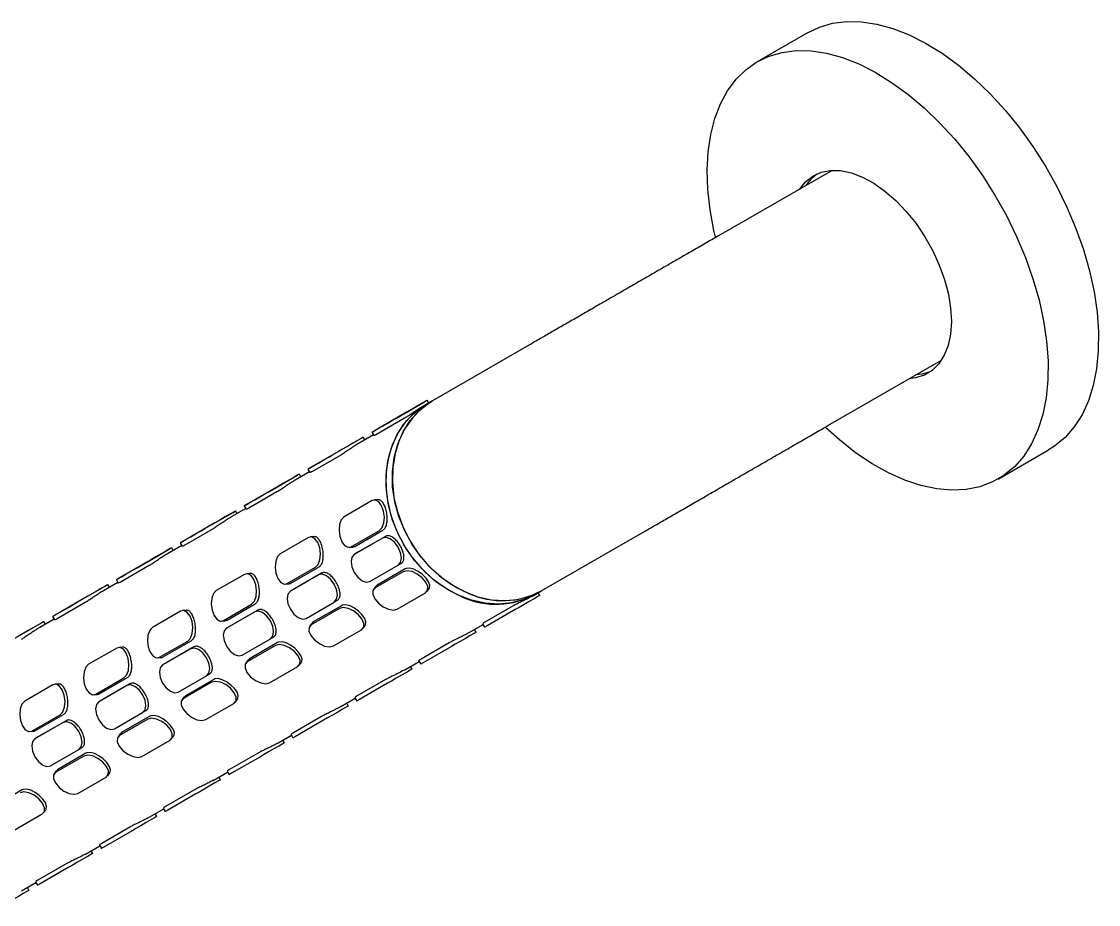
# Model space of a CAD drawing. Extents: x 13 to 1049, y 29 to 427.
# Drawn here: x 352.52 to 386.92, y 122.83 to 151.05 of the extents above; entities that cross this region are included whole.
import ezdxf

# ---------------------------------------------------------------- set-up
doc = ezdxf.new("R2010")
doc.units = 0
doc.header["$LTSCALE"] = 23.1
doc.header["$MEASUREMENT"] = 0
doc.layers.get('0').update_dxf_attribs({"linetype": 'CONTINUOUS'})

msp = doc.modelspace()

# ---------------------------------------------------------------- linework, layer by layer
at = {"color": 7, "linetype": 'Continuous', "lineweight": 25}
for p, q in [((377.62732, 150.69381), (376.01721, 149.76431)), ((378.40652, 146.29402), (374.7774, 144.19897)), ((368.74144, 140.71402), (365.64144, 138.92384)), ((378.27711, 138.13663), (381.90623, 140.23168)), ((364.4948, 138.37719), (365.3948, 138.89692)), ((365.44144, 138.80835), (365.3383, 138.74879)), ((365.64144, 138.92384), (365.44144, 138.80835)), ((365.52429, 138.85619), (365.47426, 138.94281)), ((364.68777, 138.48857), (363.78777, 137.96884)), ((364.75574, 138.37089), (363.85574, 137.85116)), ((362.4548, 137.19914), (363.3548, 137.71887)), ((363.75831, 137.83638), (363.2983, 137.57074)), ((363.48429, 137.67814), (363.43426, 137.76476)), ((363.70831, 137.92296), (363.77014, 137.8159)), ((362.64777, 137.31052), (361.74777, 136.79079)), ((383.71659, 136.42716), (385.32669, 137.35665)), ((362.71574, 137.19284), (361.81574, 136.67311)), ((361.71831, 136.65833), (361.2583, 136.39269)), ((361.44429, 136.50009), (361.39426, 136.58671)), ((361.66831, 136.74491), (361.73014, 136.63785)), ((360.4148, 136.02109), (361.3148, 136.54082)), ((360.60777, 136.13247), (359.70777, 135.61274)), ((360.67574, 136.01479), (359.77574, 135.49506)), ((359.62831, 135.56686), (359.69014, 135.4598)), ((363.72009, 135.73682), (362.82009, 135.21709)), ((363.89324, 135.76905), (363.78205, 135.7574)), ((358.3748, 134.84305), (359.2748, 135.36277)), ((359.67831, 135.48028), (359.2183, 135.21464)), ((359.40429, 135.32204), (359.35426, 135.40866)), ((358.56777, 134.95442), (357.66777, 134.43469)), ((358.63574, 134.83674), (357.73574, 134.31701)), ((361.68009, 134.55877), (360.78009, 134.03904)), ((361.85324, 134.591), (361.74205, 134.57935)), ((363.04823, 134.26369), (363.94823, 134.78342)), ((364.04639, 134.53821), (363.14639, 134.01849)), ((363.16177, 134.27559), (364.06177, 134.79532)), ((364.14247, 134.59371), (363.24247, 134.07398)), ((364.14247, 134.59371), (364.04639, 134.53821)), ((369.14201, 132.86199), (372.24201, 134.65217)), ((356.3348, 133.665), (357.2348, 134.18472)), ((357.63831, 134.30223), (357.1783, 134.03659)), ((357.36429, 134.14399), (357.31426, 134.23061)), ((357.58831, 134.38881), (357.65014, 134.28175)), ((362.98627, 134.24312), (363.09747, 134.25477)), ((363.24247, 134.07398), (363.14639, 134.01849)), ((356.52777, 133.77637), (355.62777, 133.25664)), ((356.59574, 133.65869), (355.69574, 133.13896)), ((361.00823, 133.08564), (361.90823, 133.60537)), ((361.12177, 133.09754), (362.02177, 133.61727)), ((363.64651, 133.15253), (364.54651, 133.67226)), ((364.77689, 133.5571), (363.87689, 133.03737)), ((364.64259, 133.72775), (364.54651, 133.67226)), ((355.59831, 133.12418), (355.1383, 132.85854)), ((355.54831, 133.21076), (355.61014, 133.1037)), ((359.64009, 133.38072), (358.74009, 132.86099)), ((359.81324, 133.41295), (359.70205, 133.4013)), ((362.00639, 133.36017), (361.10639, 132.84044)), ((362.10247, 133.41566), (361.20247, 132.89593)), ((362.10247, 133.41566), (362.00639, 133.36017)), ((364.70984, 133.4647), (363.80984, 132.94497)), ((354.2948, 132.48695), (355.1948, 133.00667)), ((355.32429, 132.96594), (355.27426, 133.05256)), ((360.94627, 133.06507), (361.05747, 133.07672)), ((361.20247, 132.89593), (361.10639, 132.84044)), ((363.82672, 132.9921), (363.76104, 132.90158)), ((363.87689, 133.03737), (363.83127, 132.98852)), ((364.52162, 132.2709), (365.42162, 132.79063)), ((365.47042, 132.83403), (365.5361, 132.92454)), ((368.94201, 132.7465), (369.14201, 132.86199)), ((369.07514, 132.70793), (369.02514, 132.7945)), ((354.48777, 132.59832), (353.58777, 132.07859)), ((354.55574, 132.48064), (353.65574, 131.96091)), ((359.08177, 131.91949), (359.98177, 132.43922)), ((361.60651, 131.97448), (362.50651, 132.49421)), ((362.60259, 132.5497), (362.50651, 132.49421)), ((368.83888, 132.68695), (368.94201, 132.7465)), ((357.60009, 132.20267), (356.70009, 131.68294)), ((357.77324, 132.2349), (357.66205, 132.22325)), ((358.96823, 131.90759), (359.86823, 132.42732)), ((359.96639, 132.18212), (359.06639, 131.66239)), ((360.06247, 132.23761), (359.16247, 131.71788)), ((360.06247, 132.23761), (359.96639, 132.18212)), ((362.66984, 132.28665), (361.76984, 131.76692)), ((362.73689, 132.37905), (361.83689, 131.85932)), ((368.22068, 132.37137), (367.32068, 131.85165)), ((368.28865, 132.25369), (367.38865, 131.73396)), ((352.2548, 131.3089), (353.1548, 131.82862)), ((353.55831, 131.94613), (353.0983, 131.68049)), ((353.28429, 131.78789), (353.23426, 131.87451)), ((353.50831, 132.03271), (353.57014, 131.92565)), ((358.90627, 131.88702), (359.01747, 131.89867)), ((361.78672, 131.81405), (361.72104, 131.72353)), ((361.83689, 131.85932), (361.79127, 131.81047)), ((366.79888, 131.5089), (367.25916, 131.77469)), ((367.24735, 131.79513), (367.30918, 131.68808)), ((359.16247, 131.71788), (359.06639, 131.66239)), ((362.48162, 131.09286), (363.38162, 131.61258)), ((363.43042, 131.65598), (363.4961, 131.74649)), ((367.03514, 131.52988), (366.98514, 131.61645)), ((356.92823, 130.72954), (357.82823, 131.24927)), ((357.04177, 130.74144), (357.94177, 131.26117)), ((359.56651, 130.79643), (360.46651, 131.31616)), ((360.62984, 131.1086), (359.72984, 130.58887)), ((360.69689, 131.201), (359.79689, 130.68127)), ((360.56259, 131.37165), (360.46651, 131.31616)), ((366.18068, 131.19332), (365.28068, 130.6736)), ((366.24865, 131.07564), (365.34865, 130.55591)), ((355.56009, 131.02462), (354.66009, 130.50489)), ((355.73324, 131.05685), (355.62205, 131.0452)), ((356.86627, 130.70897), (356.97747, 130.72062)), ((357.92639, 131.00407), (357.02639, 130.48434)), ((358.02247, 131.05956), (357.12247, 130.53983)), ((358.02247, 131.05956), (357.92639, 131.00407)), ((357.12247, 130.53983), (357.02639, 130.48434)), ((359.74672, 130.636), (359.68104, 130.54548)), ((359.79689, 130.68127), (359.75127, 130.63242)), ((360.44162, 129.91481), (361.34162, 130.43453)), ((361.39042, 130.47793), (361.4561, 130.56844)), ((364.75888, 130.33085), (365.21916, 130.59664)), ((364.99514, 130.35183), (364.94514, 130.4384)), ((365.20735, 130.61709), (365.26918, 130.51003)), ((354.88823, 129.5515), (355.78823, 130.07122)), ((355.00177, 129.56339), (355.90177, 130.08312)), ((357.52651, 129.61838), (358.42651, 130.13811)), ((358.52259, 130.1936), (358.42651, 130.13811)), ((353.52009, 129.84657), (352.62009, 129.32684)), ((353.69324, 129.8788), (353.58205, 129.86715)), ((355.88639, 129.82602), (354.98639, 129.30629)), ((355.98247, 129.88151), (355.08247, 129.36178)), ((355.98247, 129.88151), (355.88639, 129.82602)), ((358.58984, 129.93055), (357.68984, 129.41082)), ((358.65689, 130.02295), (357.75689, 129.50322)), ((364.14068, 130.01527), (363.24068, 129.49555)), ((364.20865, 129.89759), (363.30865, 129.37786)), ((354.82627, 129.53092), (354.93747, 129.54257)), ((355.08247, 129.36178), (354.98639, 129.30629)), ((357.70672, 129.45795), (357.64104, 129.36743)), ((357.75689, 129.50322), (357.71127, 129.45437)), ((359.35042, 129.29988), (359.4161, 129.39039)), ((362.71888, 129.1528), (363.17916, 129.4186)), ((363.16735, 129.43904), (363.22918, 129.33198)), ((356.48259, 129.01555), (356.38651, 128.96006)), ((358.40162, 128.73676), (359.30162, 129.25648)), ((362.95514, 129.17378), (362.90514, 129.26035)), ((352.84823, 128.37345), (353.74823, 128.89317)), ((352.96177, 128.38534), (353.86177, 128.90507)), ((353.94247, 128.70346), (353.04247, 128.18373)), ((353.94247, 128.70346), (353.84639, 128.64797)), ((355.48651, 128.44033), (356.38651, 128.96006)), ((356.54984, 128.7525), (355.64984, 128.23277)), ((356.61689, 128.8449), (355.71689, 128.32517)), ((362.10068, 128.83722), (361.20068, 128.3175)), ((362.16865, 128.71954), (361.26865, 128.19981)), ((352.78627, 128.35287), (352.89747, 128.36452)), ((353.84639, 128.64797), (352.94639, 128.12824)), ((355.71689, 128.32517), (355.67127, 128.27632)), ((353.04247, 128.18373), (352.94639, 128.12824)), ((355.66672, 128.2799), (355.60104, 128.18938)), ((356.36162, 127.55871), (357.26162, 128.07843)), ((357.31042, 128.12183), (357.3761, 128.21234)), ((360.67888, 127.97475), (361.13916, 128.24055)), ((360.91514, 127.99573), (360.86514, 128.0823)), ((361.12735, 128.26099), (361.18918, 128.15393)), ((353.44651, 127.26228), (354.34651, 127.78201)), ((354.57689, 127.66685), (353.67689, 127.14712)), ((354.44259, 127.83751), (354.34651, 127.78201)), ((360.06068, 127.65917), (359.16068, 127.13945)), ((354.50984, 127.57445), (353.60984, 127.05472)), ((360.12865, 127.54149), (359.22865, 127.02176)), ((353.62672, 127.10185), (353.56104, 127.01133)), ((353.67689, 127.14712), (353.63127, 127.09827)), ((355.27042, 126.94378), (355.3361, 127.03429)), ((358.63888, 126.7967), (359.09916, 127.0625)), ((359.08735, 127.08294), (359.14918, 126.97588)), ((354.32162, 126.38066), (355.22162, 126.90038)), ((358.87514, 126.81768), (358.82514, 126.90425)), ((352.53689, 126.4888), (351.63689, 125.96907)), ((358.02068, 126.48112), (357.12068, 125.9614)), ((358.08865, 126.36344), (357.18865, 125.84371)), ((357.04735, 125.90489), (357.10918, 125.79783)), ((352.28162, 125.20261), (353.18162, 125.72233)), ((353.23042, 125.76573), (353.2961, 125.85624)), ((356.59888, 125.61865), (357.05916, 125.88445)), ((356.83514, 125.63963), (356.78514, 125.72621)), ((355.98068, 125.30307), (355.08068, 124.78335)), ((356.04865, 125.18539), (355.14865, 124.66566)), ((354.55888, 124.4406), (355.01916, 124.7064)), ((354.79514, 124.46158), (354.74514, 124.54816)), ((355.00735, 124.72684), (355.06918, 124.61978)), ((353.94068, 124.12502), (353.04068, 123.6053)), ((354.00865, 124.00734), (353.10865, 123.48762)), ((352.51888, 123.26255), (352.97916, 123.52835)), ((352.96735, 123.54879), (353.02918, 123.44173)), ((352.75514, 123.28353), (352.70514, 123.37011))]:
    msp.add_line(p, q, dxfattribs=at)
at = {"color": 7, "linetype": 'Continuous', "lineweight": 25, "flags": 128}
for points in [[(377.62732, 150.69381), (378.00504, 150.87274), (378.42604, 150.99405), (378.87552, 151.05029), (379.34929, 151.04094), (379.84293, 150.96608), (380.35183, 150.82643), (380.87123, 150.62326), (381.39628, 150.3585), (381.92209, 150.0346), (382.44375, 149.6546), (382.95638, 149.22204), (383.45519, 148.74095), (383.93554, 148.21584), (384.39293, 147.6516), (384.8231, 147.0535), (385.22202, 146.42712), (385.58598, 145.77832), (385.91158, 145.11315), (386.19577, 144.43783), (386.4359, 143.75865), (386.62973, 143.08196), (386.77545, 142.41408), (386.8717, 141.76124), (386.91759, 141.12954), (386.91267, 140.52488), (386.85701, 139.95289), (386.75111, 139.41893), (386.59597, 138.92798), (386.39304, 138.48462), (386.1442, 138.09299), (385.85179, 137.75675), (385.51854, 137.47903), (385.32669, 137.35665)], [(375.06968, 148.83887), (375.34062, 149.20323), (375.65382, 149.51057), (376.00636, 149.75801), (376.39494, 149.94325), (376.81593, 150.06456), (377.26542, 150.1208), (377.73919, 150.11145), (378.23283, 150.03659), (378.74172, 149.89693), (379.26112, 149.69377), (379.78618, 149.42901), (380.31199, 149.10511), (380.83365, 148.72511), (381.34628, 148.29254), (381.84509, 147.81146), (382.32544, 147.28634), (382.78283, 146.7221), (383.213, 146.124), (383.61192, 145.49763), (383.97588, 144.84883), (384.30147, 144.18366), (384.58566, 143.50834), (384.82579, 142.82916), (385.01963, 142.15247), (385.16535, 141.48459), (385.2616, 140.83175), (385.30748, 140.20005), (385.30257, 139.59538), (385.24691, 139.0234), (385.14101, 138.48944), (384.98587, 137.99849), (384.78293, 137.55513), (384.5341, 137.1635), (384.24169, 136.82726), (383.90843, 136.54954), (383.53744, 136.33295), (383.13218, 136.17949), (382.69643, 136.09062), (382.23426, 136.06714), (381.74999, 136.1093), (381.24814, 136.21668), (380.73339, 136.38829), (380.21055, 136.62252), (379.6845, 136.9172), (379.16016, 137.26956), (378.64241, 137.67632), (378.1967, 138.07569)], [(374.68451, 144.15938), (374.6352, 144.37444), (374.51408, 145.03557), (374.44293, 145.67859), (374.42242, 146.2975), (374.45274, 146.88651), (374.53362, 147.44012), (374.66429, 147.95318), (374.84353, 148.42088), (375.06968, 148.83887)], [(377.36452, 145.68629), (377.55654, 145.92718), (377.78909, 146.11039), (378.05763, 146.23236), (378.35694, 146.29072), (378.6812, 146.28432), (379.02409, 146.21329), (379.37894, 146.07902), (379.73884, 145.88411), (380.09679, 145.63237), (380.44582, 145.32868), (380.77914, 144.97897), (381.09025, 144.59004), (381.37311, 144.16946), (381.62221, 143.72541), (381.8327, 143.26654), (382.00048, 142.80178), (382.12229, 142.34017), (382.19575, 141.89071), (382.21945, 141.46213), (382.1929, 141.06279), (382.11664, 140.70044), (381.99215, 140.38216), (381.82184, 140.11412), (381.60904, 139.90155), (381.35788, 139.74859), (381.07326, 139.6582), (380.87053, 139.63378)], [(377.57733, 145.80914), (377.76935, 146.05003), (377.92318, 146.18103)], [(381.56668, 139.86962), (381.28607, 139.78105), (381.08334, 139.75663)], [(368.94215, 132.74658), (368.57216, 132.57403), (368.17407, 132.46669), (367.75599, 132.42675), (367.32642, 132.45501), (366.8941, 132.55091), (366.46785, 132.7125), (366.05633, 132.93648), (365.66792, 133.21829), (365.31054, 133.5522), (364.99145, 133.9314), (364.71715, 134.34819), (364.49323, 134.79407), (364.32423, 135.25997), (364.21362, 135.7364), (364.16363, 136.21367), (364.17528, 136.68206), (364.24834, 137.13203), (364.38132, 137.55443), (364.5715, 137.94065), (364.81503, 138.28283), (365.10695, 138.57402), (365.4413, 138.80827), (365.44144, 138.80835)], [(366.599, 132.65548), (366.18199, 132.86052), (365.78554, 133.12494), (365.41771, 133.44335), (365.086, 133.80928), (364.79715, 134.21528), (364.55705, 134.65307), (364.37059, 135.11376), (364.24155, 135.58795), (364.17257, 136.06601), (364.16505, 136.53818), (364.21915, 136.99488), (364.33376, 137.42678), (364.50655, 137.82511), (364.734, 138.18176), (365.01149, 138.48946), (365.33335, 138.74195), (365.44144, 138.80835)], [(365.64172, 138.92401), (365.30732, 138.68983), (365.01536, 138.39871), (364.77177, 138.05658), (364.58151, 137.67041), (364.44846, 137.24805), (364.37533, 136.79811), (364.3636, 136.32974), (364.41352, 135.85247), (364.52407, 135.37603), (364.69299, 134.91012), (364.91685, 134.4642), (365.19109, 134.04738), (365.51013, 133.66812), (365.86747, 133.33415), (366.25585, 133.05228), (366.66734, 132.82823), (367.09359, 132.66657), (367.5259, 132.57058), (367.95548, 132.54223), (368.37358, 132.58209), (368.7717, 132.68935), (369.14172, 132.86183), (369.14201, 132.86199)], [(366.799, 132.77097), (366.38199, 132.97601), (365.98554, 133.24043), (365.61771, 133.55885), (365.286, 133.92478), (364.99715, 134.33077), (364.75705, 134.76857), (364.57059, 135.22925), (364.44155, 135.70345), (364.37257, 136.1815), (364.36505, 136.65368), (364.41915, 137.11037), (364.53376, 137.54228), (364.70655, 137.94061), (364.934, 138.29725), (365.21149, 138.60495), (365.53335, 138.85745), (365.64144, 138.92384)], [(365.3948, 138.89692), (365.46356, 138.93663), (365.46803, 138.9392), (365.40754, 138.90426), (365.29129, 138.83711), (365.13697, 138.74799), (364.96809, 138.65046), (364.81036, 138.55936), (364.68777, 138.48857)], [(363.78777, 137.96884), (363.71901, 137.92914), (363.71454, 137.92656), (363.77503, 137.9615), (363.89129, 138.02865), (364.0456, 138.11777), (364.21448, 138.21531), (364.37222, 138.3064), (364.4948, 138.37719)], [(363.3548, 137.71887), (363.42356, 137.75858), (363.42803, 137.76115), (363.36754, 137.72621), (363.25129, 137.65907), (363.09697, 137.56994), (362.92809, 137.47241), (362.77036, 137.38131), (362.64777, 137.31052)], [(361.74777, 136.79079), (361.67901, 136.75109), (361.67454, 136.74851), (361.73503, 136.78345), (361.85129, 136.8506), (362.0056, 136.93972), (362.17448, 137.03726), (362.33222, 137.12836), (362.4548, 137.19914)], [(361.3148, 136.54082), (361.38356, 136.58053), (361.38803, 136.58311), (361.32754, 136.54816), (361.21129, 136.48102), (361.05697, 136.39189), (360.88809, 136.29436), (360.73036, 136.20326), (360.60777, 136.13247)], [(359.70777, 135.61274), (359.63901, 135.57304), (359.63454, 135.57046), (359.69503, 135.6054), (359.81129, 135.67255), (359.9656, 135.76167), (360.13448, 135.85921), (360.29222, 135.95031), (360.4148, 136.02109)], [(363.94823, 134.78342), (364.03522, 134.87496), (364.0916, 135.02513), (364.10878, 135.21108), (364.08416, 135.40449), (364.02148, 135.57592), (363.93028, 135.69928), (363.82444, 135.75578), (363.72009, 135.73682)], [(359.2748, 135.36277), (359.34356, 135.40248), (359.34803, 135.40506), (359.28754, 135.37011), (359.17129, 135.30297), (359.01697, 135.21384), (358.84809, 135.11631), (358.69036, 135.02521), (358.56777, 134.95442)], [(362.82009, 135.21709), (362.7331, 135.12556), (362.67672, 134.97538), (362.65954, 134.78944), (362.68416, 134.59602), (362.74684, 134.42459), (362.83804, 134.30123), (362.94388, 134.24473), (363.04823, 134.26369)], [(357.66777, 134.43469), (357.59901, 134.39499), (357.59454, 134.39241), (357.65503, 134.42735), (357.77129, 134.4945), (357.9256, 134.58362), (358.09448, 134.68116), (358.25222, 134.77226), (358.3748, 134.84305)], [(361.90823, 133.60537), (361.99522, 133.69691), (362.0516, 133.84708), (362.06878, 134.03303), (362.04416, 134.22644), (361.98148, 134.39787), (361.89028, 134.52123), (361.78444, 134.57773), (361.68009, 134.55877)], [(364.54651, 133.67226), (364.62314, 133.76047), (364.65004, 133.90116), (364.62311, 134.07292), (364.54645, 134.24961), (364.43172, 134.40431), (364.2964, 134.51348), (364.16109, 134.5605), (364.04639, 134.53821)], [(357.2348, 134.18472), (357.30356, 134.22443), (357.30803, 134.22701), (357.24754, 134.19206), (357.13129, 134.12492), (356.97697, 134.03579), (356.80809, 133.93826), (356.65036, 133.84716), (356.52777, 133.77637)], [(360.78009, 134.03904), (360.6931, 133.94751), (360.63672, 133.79734), (360.61954, 133.61139), (360.64416, 133.41797), (360.70684, 133.24654), (360.79804, 133.12318), (360.90388, 133.06668), (361.00823, 133.08564)], [(363.14639, 134.01849), (363.06975, 133.93028), (363.04285, 133.78959), (363.06978, 133.61782), (363.14645, 133.44114), (363.26117, 133.28644), (363.39649, 133.17726), (363.5318, 133.13024), (363.64651, 133.15253)], [(355.62777, 133.25664), (355.55901, 133.21694), (355.55454, 133.21436), (355.61503, 133.2493), (355.73129, 133.31645), (355.8856, 133.40557), (356.05448, 133.50311), (356.21222, 133.59421), (356.3348, 133.665)], [(365.42162, 132.79063), (365.4902, 132.87154), (365.49416, 132.99143), (365.43289, 133.13207), (365.31573, 133.27204), (365.16051, 133.39002), (364.99086, 133.46807), (364.8326, 133.49429), (364.70984, 133.4647)], [(365.53155, 132.92812), (365.54918, 132.94666), (365.56012, 133.03612), (365.52164, 133.14443), (365.43919, 133.26223), (365.32427, 133.37681), (365.19076, 133.47557), (365.05137, 133.54731), (364.91897, 133.58158), (364.80774, 133.57113), (364.77689, 133.5571), (364.77689, 133.5571)], [(359.86823, 132.42732), (359.95522, 132.51886), (360.0116, 132.66903), (360.02878, 132.85498), (360.00416, 133.04839), (359.94148, 133.21982), (359.85028, 133.34318), (359.74444, 133.39968), (359.64009, 133.38072)], [(362.50651, 132.49421), (362.58314, 132.58242), (362.61004, 132.72311), (362.58311, 132.89487), (362.50645, 133.07156), (362.39172, 133.22626), (362.2564, 133.33543), (362.12109, 133.38245), (362.00639, 133.36017)], [(355.1948, 133.00667), (355.26356, 133.04638), (355.26803, 133.04896), (355.20754, 133.01401), (355.09129, 132.94687), (354.93697, 132.85774), (354.76809, 132.76021), (354.61036, 132.66911), (354.48777, 132.59832)], [(358.74009, 132.86099), (358.6531, 132.76946), (358.59672, 132.61929), (358.57954, 132.43334), (358.60416, 132.23992), (358.66684, 132.06849), (358.75804, 131.94513), (358.86388, 131.88863), (358.96823, 131.90759)], [(361.10639, 132.84044), (361.02975, 132.75223), (361.00285, 132.61154), (361.02978, 132.43977), (361.10645, 132.26309), (361.22117, 132.10839), (361.35649, 131.99921), (361.4918, 131.95219), (361.60651, 131.97448)], [(363.80984, 132.94497), (363.74126, 132.86407), (363.7373, 132.74417), (363.79857, 132.60354), (363.91573, 132.46357), (364.07095, 132.34558), (364.24061, 132.26754), (364.39886, 132.24131), (364.52162, 132.2709)], [(353.58777, 132.07859), (353.51901, 132.03889), (353.51454, 132.03631), (353.57503, 132.07126), (353.69129, 132.1384), (353.8456, 132.22752), (354.01448, 132.32506), (354.17222, 132.41616), (354.2948, 132.48695)], [(369.07514, 132.70793), (369.06891, 132.70433), (369.00841, 132.66938), (368.89216, 132.60224), (368.73785, 132.51311), (368.56897, 132.41558), (368.41123, 132.32448), (368.28865, 132.25369)], [(357.82823, 131.24927), (357.91522, 131.34081), (357.9716, 131.49098), (357.98878, 131.67693), (357.96416, 131.87034), (357.90148, 132.04177), (357.81028, 132.16513), (357.70444, 132.22163), (357.60009, 132.20267)], [(360.46651, 131.31616), (360.54314, 131.40437), (360.57004, 131.54506), (360.54311, 131.71682), (360.46645, 131.89351), (360.35172, 132.04821), (360.2164, 132.15738), (360.08109, 132.2044), (359.96639, 132.18212)], [(363.38162, 131.61258), (363.4502, 131.69349), (363.45416, 131.81338), (363.39289, 131.95402), (363.27573, 132.09399), (363.12051, 132.21197), (362.95086, 132.29002), (362.7926, 132.31624), (362.66984, 132.28665)], [(363.49155, 131.75007), (363.50918, 131.76861), (363.52012, 131.85807), (363.48164, 131.96638), (363.39919, 132.08418), (363.28427, 132.19876), (363.15076, 132.29752), (363.01137, 132.36926), (362.87897, 132.40353), (362.76774, 132.39308), (362.73689, 132.37905), (362.73689, 132.37905)], [(353.1548, 131.82862), (353.22356, 131.86833), (353.22803, 131.87091), (353.16754, 131.83596), (353.05129, 131.76882), (352.89697, 131.67969), (352.72809, 131.58216), (352.57036, 131.49106), (352.44777, 131.42027)], [(361.76984, 131.76692), (361.70126, 131.68602), (361.6973, 131.56612), (361.75857, 131.42549), (361.87573, 131.28552), (362.03095, 131.16753), (362.20061, 131.08949), (362.35886, 131.06326), (362.48162, 131.09286)], [(356.70009, 131.68294), (356.6131, 131.59141), (356.55672, 131.44124), (356.53954, 131.25529), (356.56416, 131.06187), (356.62684, 130.89044), (356.71804, 130.76708), (356.82388, 130.71058), (356.92823, 130.72954)], [(359.06639, 131.66239), (358.98975, 131.57418), (358.96285, 131.43349), (358.98978, 131.26172), (359.06645, 131.08504), (359.18117, 130.93034), (359.31649, 130.82116), (359.4518, 130.77414), (359.56651, 130.79643)], [(367.03514, 131.52988), (367.02891, 131.52628), (366.96841, 131.49133), (366.85216, 131.42419), (366.69785, 131.33506), (366.52897, 131.23753), (366.37123, 131.14643), (366.24865, 131.07564)], [(367.38865, 131.73396), (367.31989, 131.69426), (367.30918, 131.68808)], [(361.34162, 130.43453), (361.4102, 130.51544), (361.41416, 130.63533), (361.35289, 130.77597), (361.23573, 130.91594), (361.08051, 131.03392), (360.91086, 131.11197), (360.7526, 131.13819), (360.62984, 131.1086)], [(361.45155, 130.57202), (361.46918, 130.59056), (361.48012, 130.68002), (361.44164, 130.78833), (361.35919, 130.90613), (361.24427, 131.02071), (361.11076, 131.11947), (360.97137, 131.19121), (360.83897, 131.22548), (360.72774, 131.21503), (360.69689, 131.201), (360.69689, 131.201)], [(355.78823, 130.07122), (355.87522, 130.16276), (355.9316, 130.31293), (355.94878, 130.49888), (355.92416, 130.69229), (355.86148, 130.86373), (355.77028, 130.98708), (355.66444, 131.04358), (355.56009, 131.02462)], [(358.42651, 130.13811), (358.50314, 130.22632), (358.53004, 130.36701), (358.50311, 130.53877), (358.42645, 130.71546), (358.31172, 130.87016), (358.1764, 130.97933), (358.04109, 131.02635), (357.92639, 131.00407)], [(354.66009, 130.50489), (354.5731, 130.41336), (354.51672, 130.26319), (354.49954, 130.07724), (354.52416, 129.88382), (354.58684, 129.71239), (354.67804, 129.58903), (354.78388, 129.53253), (354.88823, 129.5515)], [(357.02639, 130.48434), (356.94975, 130.39613), (356.92285, 130.25544), (356.94978, 130.08367), (357.02645, 129.90699), (357.14117, 129.75229), (357.27649, 129.64311), (357.4118, 129.59609), (357.52651, 129.61838)], [(359.72984, 130.58887), (359.66126, 130.50797), (359.6573, 130.38807), (359.71857, 130.24744), (359.83573, 130.10747), (359.99095, 129.98948), (360.16061, 129.91144), (360.31886, 129.88521), (360.44162, 129.91481)], [(365.34865, 130.55591), (365.27989, 130.51621), (365.26918, 130.51003)], [(359.41155, 129.39397), (359.42918, 129.41251), (359.44012, 129.50197), (359.40164, 129.61028), (359.31919, 129.72808), (359.20427, 129.84266), (359.07076, 129.94142), (358.93137, 130.01316), (358.79897, 130.04743), (358.68774, 130.03698), (358.65689, 130.02295), (358.65689, 130.02295)], [(364.99514, 130.35183), (364.98891, 130.34823), (364.92841, 130.31328), (364.81216, 130.24614), (364.65785, 130.15701), (364.48897, 130.05948), (364.33123, 129.96838), (364.20865, 129.89759)], [(353.74823, 128.89317), (353.83522, 128.98471), (353.8916, 129.13488), (353.90878, 129.32083), (353.88416, 129.51424), (353.82148, 129.68568), (353.73028, 129.80903), (353.62444, 129.86553), (353.52009, 129.84657)], [(356.38651, 128.96006), (356.46314, 129.04827), (356.49004, 129.18896), (356.46311, 129.36072), (356.38645, 129.53741), (356.27172, 129.69211), (356.1364, 129.80128), (356.00109, 129.8483), (355.88639, 129.82602)], [(359.30162, 129.25648), (359.3702, 129.33739), (359.37416, 129.45728), (359.31289, 129.59792), (359.19573, 129.73789), (359.04051, 129.85587), (358.87086, 129.93392), (358.7126, 129.96014), (358.58984, 129.93055)], [(357.68984, 129.41082), (357.62126, 129.32992), (357.6173, 129.21002), (357.67857, 129.06939), (357.79573, 128.92942), (357.95095, 128.81143), (358.12061, 128.73339), (358.27886, 128.70716), (358.40162, 128.73676)], [(363.30865, 129.37786), (363.23989, 129.33816), (363.22918, 129.33198)], [(352.62009, 129.32684), (352.5331, 129.23531), (352.47672, 129.08514), (352.45954, 128.89919), (352.48416, 128.70577), (352.54684, 128.53434), (352.63804, 128.41098), (352.74388, 128.35448), (352.84823, 128.37345)], [(354.98639, 129.30629), (354.90975, 129.21808), (354.88285, 129.07739), (354.90978, 128.90562), (354.98645, 128.72894), (355.10117, 128.57424), (355.23649, 128.46506), (355.3718, 128.41804), (355.48651, 128.44033)], [(362.95514, 129.17378), (362.94891, 129.17018), (362.88841, 129.13523), (362.77216, 129.06809), (362.61785, 128.97896), (362.44897, 128.88143), (362.29123, 128.79033), (362.16865, 128.71954)], [(354.34651, 127.78201), (354.42314, 127.87022), (354.45004, 128.01091), (354.42311, 128.18267), (354.34645, 128.35936), (354.23172, 128.51406), (354.0964, 128.62323), (353.96109, 128.67026), (353.84639, 128.64797)], [(357.26162, 128.07843), (357.3302, 128.15934), (357.33416, 128.27923), (357.27289, 128.41987), (357.15573, 128.55984), (357.00051, 128.67782), (356.83086, 128.75587), (356.6726, 128.78209), (356.54984, 128.7525)], [(357.37155, 128.21592), (357.38918, 128.23446), (357.40012, 128.32392), (357.36164, 128.43223), (357.27919, 128.55003), (357.16427, 128.66461), (357.03076, 128.76337), (356.89137, 128.83511), (356.75897, 128.86938), (356.64774, 128.85893), (356.61689, 128.8449), (356.61689, 128.8449)], [(352.94639, 128.12824), (352.86975, 128.04003), (352.84285, 127.89934), (352.86978, 127.72757), (352.94645, 127.55089), (353.06117, 127.39619), (353.19649, 127.28701), (353.3318, 127.23999), (353.44651, 127.26228)], [(355.64984, 128.23277), (355.58126, 128.15187), (355.5773, 128.03197), (355.63857, 127.89134), (355.75573, 127.75137), (355.91095, 127.63338), (356.08061, 127.55534), (356.23886, 127.52911), (356.36162, 127.55871)], [(360.91514, 127.99573), (360.90891, 127.99213), (360.84841, 127.95718), (360.73216, 127.89004), (360.57785, 127.80091), (360.40897, 127.70338), (360.25123, 127.61228), (360.12865, 127.54149)], [(361.26865, 128.19981), (361.19989, 128.16011), (361.18918, 128.15393)], [(355.33155, 127.03787), (355.34918, 127.05641), (355.36012, 127.14587), (355.32164, 127.25419), (355.23919, 127.37198), (355.12427, 127.48656), (354.99076, 127.58532), (354.85137, 127.65706), (354.71897, 127.69133), (354.60774, 127.68088), (354.57689, 127.66685), (354.57689, 127.66685)], [(355.22162, 126.90038), (355.2902, 126.98129), (355.29416, 127.10118), (355.23289, 127.24182), (355.11573, 127.38179), (354.96051, 127.49977), (354.79086, 127.57782), (354.6326, 127.60404), (354.50984, 127.57445)], [(353.60984, 127.05472), (353.54126, 126.97382), (353.5373, 126.85392), (353.59857, 126.71329), (353.71573, 126.57332), (353.87095, 126.45533), (354.04061, 126.37729), (354.19886, 126.35106), (354.32162, 126.38066)], [(359.22865, 127.02176), (359.15989, 126.98206), (359.14918, 126.97588)], [(358.87514, 126.81768), (358.86891, 126.81408), (358.80841, 126.77913), (358.69216, 126.71199), (358.53785, 126.62286), (358.36897, 126.52533), (358.21123, 126.43423), (358.08865, 126.36344)], [(353.18162, 125.72233), (353.2502, 125.80324), (353.25416, 125.92313), (353.19289, 126.06377), (353.07573, 126.20374), (352.92051, 126.32172), (352.75086, 126.39977), (352.5926, 126.42599), (352.46984, 126.3964)], [(353.29155, 125.85982), (353.30918, 125.87836), (353.32012, 125.96782), (353.28164, 126.07614), (353.19919, 126.19393), (353.08427, 126.30851), (352.95076, 126.40727), (352.81137, 126.47901), (352.67897, 126.51328), (352.56774, 126.50283), (352.53689, 126.4888), (352.53689, 126.4888)], [(356.83514, 125.63963), (356.82891, 125.63603), (356.76841, 125.60108), (356.65216, 125.53394), (356.49785, 125.44481), (356.32897, 125.34728), (356.17123, 125.25618), (356.04865, 125.18539)], [(357.18865, 125.84371), (357.11989, 125.80401), (357.10918, 125.79783)], [(355.14865, 124.66566), (355.07989, 124.62596), (355.06918, 124.61978)], [(354.79514, 124.46158), (354.78891, 124.45798), (354.72841, 124.42303), (354.61216, 124.35589), (354.45785, 124.26676), (354.28897, 124.16923), (354.13123, 124.07813), (354.00865, 124.00734)], [(352.75514, 123.28353), (352.74891, 123.27993), (352.68841, 123.24498), (352.57216, 123.17784), (352.41785, 123.08871), (352.24897, 122.99118), (352.09123, 122.90008), (351.96865, 122.82929)], [(353.10865, 123.48762), (353.03989, 123.44791), (353.02918, 123.44173)]]:
    msp.add_lwpolyline(points, dxfattribs=at)
at = {"color": 7, "linetype": 'Continuous', "lineweight": 25}
for centre in [(367.87862, 135.18185), (367.67862, 135.06636)]:
    msp.add_arc(centre, 2.64157, 245.876682, 298.572647, dxfattribs=at)
for points, knots in [([(374.7774, 144.19897), (374.70692, 144.15829), (374.50233, 144.04018), (374.14096, 143.83156), (373.6898, 143.57109), (373.22028, 143.30003), (372.73898, 143.02216), (372.25181, 142.74089), (371.76497, 142.45981), (371.2846, 142.18247), (370.81678, 141.91235), (370.36739, 141.65288), (369.94217, 141.40736), (369.54629, 141.17877), (369.18546, 140.97042), (368.92181, 140.81818), (368.78377, 140.73846), (368.74144, 140.71402)], [0, 0, 0, 0, 0.03761036, 0.10918, 0.18077604, 0.25237149, 0.32396657, 0.39556145, 0.46715627, 0.53875113, 0.61034616, 0.6819415, 0.75353735, 0.825134, 0.89673189, 0.96833174, 1, 1, 1, 1]), ([(365.33874, 138.74802), (365.32636, 138.74115), (365.27703, 138.7138), (365.16771, 138.64321), (365.02786, 138.54914), (364.89418, 138.45785), (364.80514, 138.39997), (364.76577, 138.37679), (364.75574, 138.37089)], [0, 0, 0, 0, 0.07114807, 0.28345246, 0.49650743, 0.71145718, 0.92652746, 1, 1, 1, 1]), ([(372.24201, 134.65217), (372.29245, 134.68129), (372.43885, 134.76584), (372.71431, 134.92491), (373.07794, 135.13487), (373.47635, 135.36492), (373.90368, 135.61166), (374.35474, 135.8721), (374.82377, 136.1429), (375.30485, 136.42066), (375.7919, 136.70186), (376.27877, 136.98296), (376.75928, 137.26037), (377.22749, 137.53068), (377.67695, 137.79016), (378.02465, 137.99088), (378.21782, 138.1024), (378.27711, 138.13663)], [0, 0, 0, 0, 0.03760937, 0.1091658, 0.18075344, 0.25234452, 0.32393756, 0.39553178, 0.46712674, 0.53872215, 0.61031782, 0.6819136, 0.75350933, 0.82510486, 0.89670002, 0.96829459, 1, 1, 1, 1]), ([(363.85574, 137.85116), (363.8303, 137.83734), (363.78356, 137.81193), (363.77659, 137.81596), (363.77341, 137.81779)], [0, 0, 0, 0, 0.54416777, 1, 1, 1, 1]), ([(363.29874, 137.56997), (363.28636, 137.5631), (363.23703, 137.53575), (363.12771, 137.46516), (362.98786, 137.37109), (362.85418, 137.2798), (362.76514, 137.22192), (362.72577, 137.19874), (362.71574, 137.19284)], [0, 0, 0, 0, 0.07114807, 0.28345246, 0.49650743, 0.71145718, 0.92652746, 1, 1, 1, 1]), ([(361.81574, 136.67311), (361.7903, 136.65929), (361.74356, 136.63389), (361.73659, 136.63791), (361.73341, 136.63974)], [0, 0, 0, 0, 0.54416777, 1, 1, 1, 1]), ([(361.25874, 136.39192), (361.24636, 136.38505), (361.19703, 136.3577), (361.08771, 136.28711), (360.94786, 136.19304), (360.81418, 136.10175), (360.72514, 136.04387), (360.68577, 136.02069), (360.67574, 136.01479)], [0, 0, 0, 0, 0.07114807, 0.28345246, 0.49650743, 0.71145718, 0.92652746, 1, 1, 1, 1]), ([(364.06177, 134.79532), (364.08779, 134.81661), (364.13984, 134.85917), (364.18548, 134.98245), (364.20328, 135.13433), (364.19252, 135.30335), (364.15731, 135.4684), (364.10227, 135.61179), (364.03166, 135.71533), (363.9597, 135.77059), (363.91227, 135.76476), (363.89376, 135.76249)], [0, 0, 0, 0, 0.11533453, 0.23064041, 0.34668853, 0.46323174, 0.57897448, 0.69388188, 0.80919553, 0.92553471, 1, 1, 1, 1]), ([(359.21874, 135.21387), (359.20636, 135.207), (359.15703, 135.17965), (359.04771, 135.10906), (358.90786, 135.01499), (358.77418, 134.9237), (358.68514, 134.86582), (358.64577, 134.84264), (358.63574, 134.83674)], [0, 0, 0, 0, 0.07114807, 0.28345246, 0.49650743, 0.71145718, 0.92652746, 1, 1, 1, 1]), ([(359.77574, 135.49506), (359.7503, 135.48124), (359.70356, 135.45584), (359.69659, 135.45986), (359.69341, 135.46169)], [0, 0, 0, 0, 0.544167772, 1, 1, 1, 1]), ([(362.02177, 133.61727), (362.04779, 133.63856), (362.09984, 133.68112), (362.14548, 133.8044), (362.16328, 133.95628), (362.15252, 134.1253), (362.11731, 134.29035), (362.06227, 134.43375), (361.99166, 134.53728), (361.9197, 134.59254), (361.87227, 134.58671), (361.85376, 134.58444)], [0, 0, 0, 0, 0.11533453, 0.23064041, 0.34668853, 0.46323174, 0.57897448, 0.69388188, 0.80919553, 0.92553471, 1, 1, 1, 1]), ([(364.64259, 133.72775), (364.66723, 133.7483), (364.71651, 133.78939), (364.74043, 133.9016), (364.72559, 134.03845), (364.67299, 134.19068), (364.59161, 134.3405), (364.49127, 134.47124), (364.38128, 134.56839), (364.27098, 134.61911), (364.19107, 134.61791), (364.15233, 134.59862), (364.14247, 134.59371)], [0, 0, 0, 0, 0.10662288, 0.21321926, 0.32050182, 0.42824208, 0.53524233, 0.64147034, 0.74807391, 0.85562555, 0.96323749, 1, 1, 1, 1]), ([(357.73574, 134.31701), (357.7103, 134.30319), (357.66356, 134.27779), (357.65659, 134.28181), (357.65341, 134.28365)], [0, 0, 0, 0, 0.544167772, 1, 1, 1, 1]), ([(363.09695, 134.26133), (363.10889, 134.26044), (363.13214, 134.25872), (363.15207, 134.27007), (363.16177, 134.27559)], [0, 0, 0, 0, 0.5132973, 1, 1, 1, 1]), ([(357.17874, 134.03582), (357.16636, 134.02895), (357.11703, 134.0016), (357.00771, 133.93101), (356.86786, 133.83694), (356.73418, 133.74565), (356.64514, 133.68777), (356.60577, 133.66459), (356.59574, 133.65869)], [0, 0, 0, 0, 0.07114807, 0.28345246, 0.49650743, 0.71145718, 0.92652746, 1, 1, 1, 1]), ([(355.69574, 133.13896), (355.6703, 133.12514), (355.62356, 133.09974), (355.61659, 133.10376), (355.61341, 133.1056)], [0, 0, 0, 0, 0.54416777, 1, 1, 1, 1]), ([(359.98177, 132.43922), (360.00779, 132.46051), (360.05984, 132.50307), (360.10548, 132.62635), (360.12328, 132.77823), (360.11252, 132.94725), (360.07731, 133.1123), (360.02227, 133.2557), (359.95166, 133.35923), (359.8797, 133.41449), (359.83227, 133.40867), (359.81376, 133.40639)], [0, 0, 0, 0, 0.11533453, 0.23064041, 0.34668853, 0.46323174, 0.57897448, 0.69388188, 0.80919553, 0.92553471, 1, 1, 1, 1]), ([(362.60259, 132.5497), (362.62723, 132.57025), (362.67651, 132.61134), (362.70043, 132.72355), (362.68559, 132.8604), (362.63299, 133.01263), (362.55161, 133.16245), (362.45127, 133.29319), (362.34128, 133.39034), (362.23098, 133.44106), (362.15107, 133.43986), (362.11233, 133.42057), (362.10247, 133.41566)], [0, 0, 0, 0, 0.10662288, 0.21321926, 0.32050182, 0.42824208, 0.53524233, 0.64147034, 0.74807391, 0.85562555, 0.96323749, 1, 1, 1, 1]), ([(355.13874, 132.85777), (355.12636, 132.8509), (355.07703, 132.82355), (354.96771, 132.75296), (354.82786, 132.65889), (354.69418, 132.5676), (354.60514, 132.50972), (354.56577, 132.48654), (354.55574, 132.48064)], [0, 0, 0, 0, 0.07114807, 0.28345246, 0.49650743, 0.71145718, 0.92652746, 1, 1, 1, 1]), ([(361.05695, 133.08328), (361.06889, 133.08239), (361.09214, 133.08067), (361.11207, 133.09202), (361.12177, 133.09754)], [0, 0, 0, 0, 0.5132973, 1, 1, 1, 1]), ([(368.83844, 132.68771), (368.82639, 132.68047), (368.77812, 132.65146), (368.66245, 132.5921), (368.51108, 132.51798), (368.36519, 132.44782), (368.27056, 132.39962), (368.23081, 132.37711), (368.22068, 132.37137)], [0, 0, 0, 0, 0.07067648, 0.28308866, 0.4962518, 0.71131068, 0.92649016, 1, 1, 1, 1]), ([(357.94177, 131.26117), (357.96779, 131.28246), (358.01984, 131.32502), (358.06548, 131.4483), (358.08328, 131.60018), (358.07252, 131.7692), (358.03731, 131.93425), (357.98227, 132.07765), (357.91166, 132.18118), (357.8397, 132.23644), (357.79227, 132.23062), (357.77376, 132.22834)], [0, 0, 0, 0, 0.115334533, 0.230640413, 0.346688526, 0.46323174, 0.578974478, 0.693881883, 0.809195532, 0.925534709, 1, 1, 1, 1]), ([(360.56259, 131.37165), (360.58723, 131.3922), (360.63651, 131.43329), (360.66043, 131.5455), (360.64559, 131.68235), (360.59299, 131.83458), (360.51161, 131.9844), (360.41127, 132.11514), (360.30128, 132.21229), (360.19098, 132.26301), (360.11107, 132.26181), (360.07233, 132.24252), (360.06247, 132.23761)], [0, 0, 0, 0, 0.10662288, 0.21321926, 0.32050182, 0.42824208, 0.53524233, 0.64147034, 0.74807391, 0.85562555, 0.96323749, 1, 1, 1, 1]), ([(353.65574, 131.96091), (353.6303, 131.94709), (353.58356, 131.92169), (353.57659, 131.92571), (353.57341, 131.92755)], [0, 0, 0, 0, 0.54416777, 1, 1, 1, 1]), ([(359.01695, 131.90523), (359.02889, 131.90434), (359.05214, 131.90262), (359.07207, 131.91397), (359.08177, 131.91949)], [0, 0, 0, 0, 0.5132973, 1, 1, 1, 1]), ([(367.32068, 131.85165), (367.296, 131.83652), (367.25063, 131.80873), (367.25063, 131.80069), (367.25063, 131.79703)], [0, 0, 0, 0, 0.54416777, 1, 1, 1, 1]), ([(353.09874, 131.67972), (353.08636, 131.67285), (353.03703, 131.6455), (352.92771, 131.57491), (352.78786, 131.48084), (352.65418, 131.38955), (352.56514, 131.33167), (352.52577, 131.30849), (352.51574, 131.30259)], [0, 0, 0, 0, 0.07114807, 0.28345246, 0.49650743, 0.71145718, 0.92652746, 1, 1, 1, 1]), ([(366.79844, 131.50966), (366.78639, 131.50242), (366.73812, 131.47341), (366.62245, 131.41405), (366.47108, 131.33993), (366.32519, 131.26977), (366.23056, 131.22157), (366.19081, 131.19906), (366.18068, 131.19332)], [0, 0, 0, 0, 0.07067648, 0.28308866, 0.4962518, 0.71131068, 0.92649016, 1, 1, 1, 1]), ([(358.52259, 130.1936), (358.54723, 130.21415), (358.59651, 130.25524), (358.62043, 130.36745), (358.60559, 130.5043), (358.55299, 130.65653), (358.47161, 130.80635), (358.37127, 130.93709), (358.26128, 131.03424), (358.15098, 131.08496), (358.07107, 131.08376), (358.03233, 131.06447), (358.02247, 131.05956)], [0, 0, 0, 0, 0.10662288, 0.21321926, 0.32050182, 0.42824208, 0.53524233, 0.64147034, 0.74807391, 0.85562555, 0.96323749, 1, 1, 1, 1]), ([(355.90177, 130.08312), (355.92779, 130.10441), (355.97984, 130.14697), (356.02548, 130.27025), (356.04328, 130.42213), (356.03252, 130.59115), (355.99731, 130.7562), (355.94227, 130.8996), (355.87166, 131.00313), (355.7997, 131.05839), (355.75227, 131.05257), (355.73376, 131.05029)], [0, 0, 0, 0, 0.11533453, 0.23064041, 0.34668853, 0.46323174, 0.57897448, 0.69388188, 0.80919553, 0.92553471, 1, 1, 1, 1]), ([(356.97695, 130.72718), (356.98889, 130.72629), (357.01214, 130.72457), (357.03207, 130.73592), (357.04177, 130.74144)], [0, 0, 0, 0, 0.5132973, 1, 1, 1, 1]), ([(365.28068, 130.6736), (365.256, 130.65847), (365.21063, 130.63068), (365.21063, 130.62264), (365.21063, 130.61898)], [0, 0, 0, 0, 0.54416777, 1, 1, 1, 1]), ([(364.75844, 130.33161), (364.74639, 130.32437), (364.69812, 130.29536), (364.58245, 130.236), (364.43108, 130.16188), (364.28519, 130.09172), (364.19056, 130.04352), (364.15081, 130.02101), (364.14068, 130.01527)], [0, 0, 0, 0, 0.07067648, 0.28308866, 0.4962518, 0.71131068, 0.92649016, 1, 1, 1, 1]), ([(353.86177, 128.90507), (353.88779, 128.92636), (353.93984, 128.96892), (353.98548, 129.0922), (354.00328, 129.24408), (353.99252, 129.4131), (353.95731, 129.57815), (353.90227, 129.72155), (353.83166, 129.82508), (353.7597, 129.88034), (353.71227, 129.87452), (353.69376, 129.87224)], [0, 0, 0, 0, 0.115334533, 0.230640413, 0.346688526, 0.46323174, 0.578974478, 0.693881883, 0.809195532, 0.925534709, 1, 1, 1, 1]), ([(356.48259, 129.01555), (356.50723, 129.0361), (356.55651, 129.07719), (356.58043, 129.1894), (356.56559, 129.32625), (356.51299, 129.47848), (356.43161, 129.6283), (356.33127, 129.75904), (356.22128, 129.85619), (356.11098, 129.90691), (356.03107, 129.90571), (355.99233, 129.88642), (355.98247, 129.88151)], [0, 0, 0, 0, 0.10662288, 0.21321926, 0.32050182, 0.42824208, 0.53524233, 0.64147034, 0.74807391, 0.85562555, 0.96323749, 1, 1, 1, 1]), ([(354.93695, 129.54913), (354.94889, 129.54824), (354.97214, 129.54652), (354.99207, 129.55787), (355.00177, 129.56339)], [0, 0, 0, 0, 0.513297297, 1, 1, 1, 1]), ([(363.24068, 129.49555), (363.216, 129.48042), (363.17063, 129.45263), (363.17063, 129.44459), (363.17063, 129.44093)], [0, 0, 0, 0, 0.54416777, 1, 1, 1, 1]), ([(362.71844, 129.15356), (362.70639, 129.14632), (362.65812, 129.11731), (362.54245, 129.05795), (362.39108, 128.98383), (362.24519, 128.91367), (362.15056, 128.86547), (362.11081, 128.84296), (362.10068, 128.83722)], [0, 0, 0, 0, 0.07067648, 0.28308866, 0.4962518, 0.71131068, 0.92649016, 1, 1, 1, 1]), ([(354.44259, 127.83751), (354.46723, 127.85805), (354.51651, 127.89914), (354.54043, 128.01135), (354.52559, 128.1482), (354.47299, 128.30043), (354.39161, 128.45025), (354.29127, 128.58099), (354.18128, 128.67814), (354.07098, 128.72886), (353.99107, 128.72766), (353.95233, 128.70837), (353.94247, 128.70346)], [0, 0, 0, 0, 0.10662288, 0.21321926, 0.32050182, 0.42824208, 0.53524233, 0.64147034, 0.74807391, 0.85562555, 0.96323749, 1, 1, 1, 1]), ([(352.89695, 128.37108), (352.90889, 128.37019), (352.93214, 128.36847), (352.95207, 128.37982), (352.96177, 128.38534)], [0, 0, 0, 0, 0.5132973, 1, 1, 1, 1]), ([(361.20068, 128.3175), (361.176, 128.30237), (361.13063, 128.27458), (361.13063, 128.26654), (361.13063, 128.26288)], [0, 0, 0, 0, 0.54416777, 1, 1, 1, 1]), ([(360.67844, 127.97551), (360.66639, 127.96827), (360.61812, 127.93926), (360.50245, 127.8799), (360.35108, 127.80578), (360.20519, 127.73562), (360.11056, 127.68742), (360.07081, 127.66491), (360.06068, 127.65917)], [0, 0, 0, 0, 0.07067648, 0.28308866, 0.4962518, 0.71131068, 0.92649016, 1, 1, 1, 1]), ([(359.16068, 127.13945), (359.136, 127.12432), (359.09063, 127.09653), (359.09063, 127.08849), (359.09063, 127.08483)], [0, 0, 0, 0, 0.54416777, 1, 1, 1, 1]), ([(358.63844, 126.79746), (358.62639, 126.79022), (358.57812, 126.76121), (358.46245, 126.70185), (358.31108, 126.62773), (358.16519, 126.55757), (358.07056, 126.50937), (358.03081, 126.48686), (358.02068, 126.48112)], [0, 0, 0, 0, 0.07067648, 0.28308866, 0.4962518, 0.71131068, 0.92649016, 1, 1, 1, 1]), ([(357.12068, 125.9614), (357.096, 125.94627), (357.05063, 125.91848), (357.05063, 125.91044), (357.05063, 125.90678)], [0, 0, 0, 0, 0.54416777, 1, 1, 1, 1]), ([(356.59844, 125.61941), (356.58639, 125.61217), (356.53812, 125.58316), (356.42245, 125.5238), (356.27108, 125.44968), (356.12519, 125.37952), (356.03056, 125.33132), (355.99081, 125.30881), (355.98068, 125.30307)], [0, 0, 0, 0, 0.07067648, 0.28308866, 0.4962518, 0.71131068, 0.92649016, 1, 1, 1, 1]), ([(355.08068, 124.78335), (355.056, 124.76822), (355.01063, 124.74043), (355.01063, 124.73239), (355.01063, 124.72873)], [0, 0, 0, 0, 0.54416777, 1, 1, 1, 1]), ([(354.55844, 124.44136), (354.54639, 124.43412), (354.49812, 124.40511), (354.38245, 124.34575), (354.23108, 124.27163), (354.08519, 124.20147), (353.99056, 124.15327), (353.95081, 124.13076), (353.94068, 124.12502)], [0, 0, 0, 0, 0.07067648, 0.28308866, 0.4962518, 0.71131068, 0.92649016, 1, 1, 1, 1]), ([(353.04068, 123.6053), (353.016, 123.59017), (352.97063, 123.56238), (352.97063, 123.55434), (352.97063, 123.55068)], [0, 0, 0, 0, 0.54416777, 1, 1, 1, 1])]:
    msp.add_open_spline(points, degree=3, knots=knots, dxfattribs=at)

doc.saveas('drawing.dxf')
